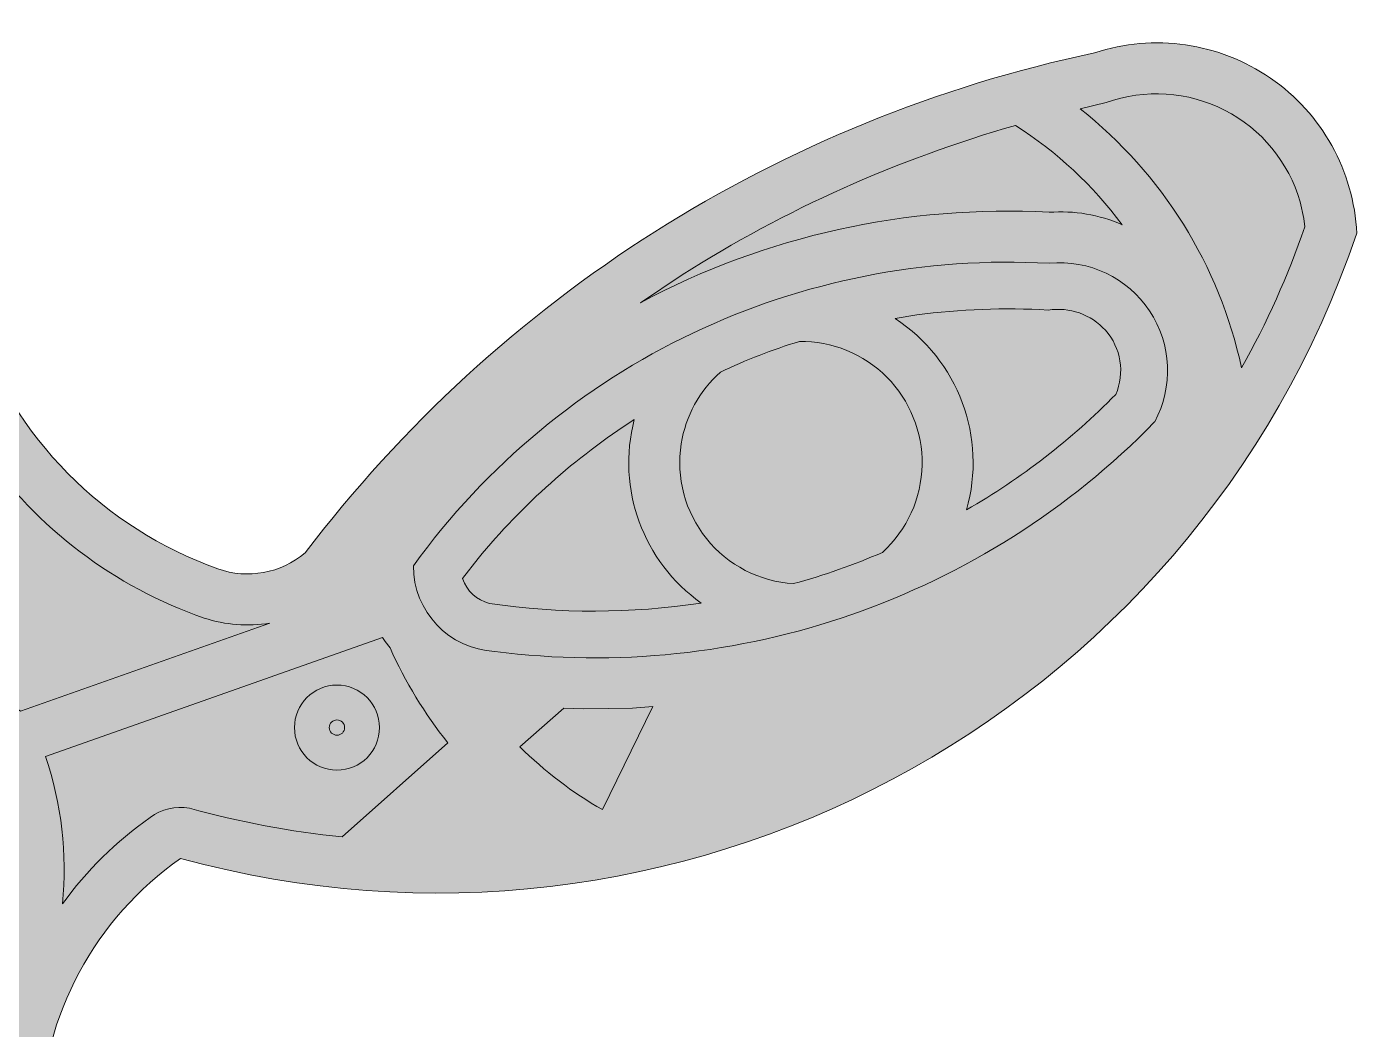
# Model space of a CAD drawing. Header units: inches. Extents: x 36 to 71.8, y 17.4 to 61.8.
# Drawn here: x 55 to 61.26, y 24.81 to 29.53 of the extents above; entities that cross this region are included whole.
import ezdxf

# ---------------------------------------------------------------- set-up
doc = ezdxf.new("R2010")
doc.units = ezdxf.units.IN
doc.header["$MEASUREMENT"] = 0
for name, color, linetype, lineweight in [('00_SOURCE_FROZEN', 7, 'CONTINUOUS', 18), ('20_ADDITIONS_CLOSED', 7, 'CONTINUOUS', 13), ('30_MATERIALS', 7, 'CONTINUOUS', 13), ('40_PLANT_SYMBOLS', 7, 'CONTINUOUS', 13)]:
    doc.layers.add(name, color=color, linetype=linetype, lineweight=lineweight)

# ---------------------------------------------------------------- blocks, each defined once
blk = doc.blocks.new('TREE_CROWN_2D')
at = {"color": 3}
for radius in [1, 0.18]:
    blk.add_circle((0, 0), radius, dxfattribs=at)

msp = doc.modelspace()

# ---------------------------------------------------------------- hatches: boundary and pattern name
at = {"layer": '30_MATERIALS', "true_color": 0xe8d8b8}
h = msp.add_hatch(color=254, dxfattribs=at)
h.dxf.hatch_style = 1
h.paths.add_polyline_path([(42.618, 25.1268), (42.6059, 25.2038), (42.6034, 25.2808), (42.6103, 25.3571), (42.6262, 25.4317), (42.651, 25.5038), (42.6844, 25.5726), (42.7263, 25.6374), (42.7764, 25.6971), (42.8334, 25.7503), (42.8958, 25.7955), (42.9628, 25.8326), (43.0335, 25.8612), (43.1071, 25.8811), (43.1829, 25.892), (43.2599, 25.8935), (43.3375, 25.8856), (43.3888, 25.8453), (43.4371, 25.8019), (43.4822, 25.7554), (43.5241, 25.706), (43.5627, 25.654), (43.5977, 25.5994), (43.629, 25.5425), (43.6566, 25.4834), (43.6904, 25.4418), (43.7272, 25.404), (43.7667, 25.3698), (43.8087, 25.3395), (43.8528, 25.3131), (43.8988, 25.2906), (43.9464, 25.2721), (43.9953, 25.2577), (44.0452, 25.2475), (44.0959, 25.2415), (44.1471, 25.2399), (44.1984, 25.2426), (44.2497, 25.2497), (44.3006, 25.2613), (44.3509, 25.2775), (44.4003, 25.2984), (45.5531, 25.8559), (46.7069, 26.4115), (47.8615, 26.9652), (49.0171, 27.517), (49.377, 27.7139), (49.7401, 27.9048), (50.1062, 28.0896), (50.4753, 28.2683), (50.8473, 28.4409), (51.2221, 28.6073), (51.5997, 28.7675), (51.9799, 28.9214), (52.1435, 28.9637), (52.308, 29.0011), (52.4733, 29.0335), (52.6393, 29.0611), (52.806, 29.0838), (52.9731, 29.1016), (53.1405, 29.1145), (53.3083, 29.1224), (53.4762, 29.1255), (53.6442, 29.1236), (53.8121, 29.1168), (53.9798, 29.1051), (54.1473, 29.0885), (54.3144, 29.0669), (54.481, 29.0404), (54.647, 29.009), (54.6796, 29.0046), (54.7104, 28.995), (54.7389, 28.9808), (54.7646, 28.9623), (54.7871, 28.94), (54.8058, 28.9142), (54.8203, 28.8854), (54.8301, 28.854), (54.7941, 28.6765), (54.7694, 28.4972), (54.756, 28.3167), (54.7539, 28.1355), (54.7915, 28.0354), (54.8345, 27.9382), (54.8827, 27.844), (54.9359, 27.753), (54.9939, 27.6654), (55.0566, 27.5813), (55.1238, 27.501), (55.1953, 27.4246), (55.2709, 27.3523), (55.3505, 27.2842), (55.4339, 27.2206), (55.5208, 27.1616), (55.6113, 27.1075), (55.7049, 27.0582), (55.8017, 27.0142), (55.9014, 26.9755), (55.9546, 26.9606), (56.0086, 26.9528), (56.0627, 26.9521), (56.1162, 26.9584), (56.1685, 26.9714), (56.2189, 26.9911), (56.2667, 27.0174), (56.3113, 27.0501), (56.4876, 27.2716), (56.6729, 27.4841), (56.8671, 27.6876), (57.0696, 27.8817), (57.2801, 28.0663), (57.4983, 28.2411), (57.7238, 28.4058), (57.9563, 28.5604), (58.1954, 28.7045), (58.4408, 28.8379), (58.6921, 28.9604), (58.949, 29.0718), (59.2111, 29.1719), (59.478, 29.2604), (59.7494, 29.3371), (60.025, 29.4018), (60.1307, 29.43), (60.2379, 29.4456), (60.3455, 29.4488), (60.4525, 29.4397), (60.5577, 29.4185), (60.6601, 29.3853), (60.7586, 29.3403), (60.8523, 29.2836), (60.9387, 29.2165), (61.0159, 29.1405), (61.0835, 29.0567), (61.141, 28.9661), (61.1877, 28.8694), (61.2232, 28.7678), (61.2469, 28.6621), (61.2584, 28.5534), (61.1809, 28.3418), (61.0939, 28.1362), (60.998, 27.9368), (60.8933, 27.7438), (60.7803, 27.5573), (60.6592, 27.3775), (60.5304, 27.2046), (60.3941, 27.0388), (60.2507, 26.8802), (60.1006, 26.7289), (59.944, 26.5852), (59.7812, 26.4493), (59.6126, 26.3212), (59.4385, 26.2012), (59.2592, 26.0894), (59.075, 25.9861), (58.8863, 25.8913), (58.6933, 25.8052), (58.4964, 25.7281), (58.2959, 25.6601), (58.0921, 25.6013), (57.8854, 25.5519), (57.676, 25.5121), (57.4643, 25.4821), (57.2506, 25.462), (57.0352, 25.4519), (56.8185, 25.4522), (56.6007, 25.4629), (56.3821, 25.4842), (56.1632, 25.5163), (55.9442, 25.5593), (55.7253, 25.6134), (55.6518, 25.5586), (55.582, 25.4998), (55.5161, 25.4374), (55.4542, 25.3716), (55.3965, 25.3024), (55.343, 25.2302), (55.2938, 25.1552), (55.2491, 25.0775), (55.2089, 24.9973), (55.1734, 24.9149), (55.1427, 24.8305), (55.1169, 24.7442), (55.0961, 24.6562), (55.0803, 24.5668), (55.0698, 24.4762), (55.0646, 24.3846), (55.0431, 24.2341), (55.0317, 24.0838), (55.0304, 23.934), (55.0389, 23.7852), (55.0571, 23.6379), (55.0847, 23.4925), (55.1218, 23.3495), (55.1679, 23.2094), (55.2231, 23.0726), (55.2872, 22.9395), (55.3599, 22.8106), (55.4411, 22.6864), (55.5307, 22.5673), (55.6285, 22.4538), (55.7342, 22.3463), (55.8478, 22.2452), (55.9679, 22.152), (56.0929, 22.0677), (56.2224, 21.9924), (56.3559, 21.9262), (56.4929, 21.869), (56.6329, 21.8211), (56.7754, 21.7825), (56.9201, 21.7533), (57.0663, 21.7335), (57.2136, 21.7233), (57.3616, 21.7226), (57.5097, 21.7317), (57.6576, 21.7506), (57.8046, 21.7793), (57.9503, 21.818), (58.0943, 21.8667), (59.0127, 22.2029), (59.931, 22.5394), (60.8492, 22.8763), (61.7673, 23.2134), (61.8107, 23.2401), (61.8499, 23.2718), (61.8847, 23.3077), (61.9147, 23.3475), (61.9396, 23.3907), (61.9591, 23.4367), (61.9729, 23.4852), (61.9806, 23.5356), (61.9389, 23.5481), (61.9013, 23.5691), (61.8691, 23.5977), (61.8435, 23.633), (61.8262, 23.673), (61.8181, 23.7153), (61.8192, 23.7584), (61.8298, 23.8007), (61.9319, 23.9673), (62.047, 24.1249), (62.1745, 24.2727), (62.3137, 24.41), (62.3499, 24.4428), (62.3885, 24.4715), (62.4292, 24.496), (62.4715, 24.5164), (62.5152, 24.5325), (62.56, 24.5444), (62.6055, 24.5521), (62.6515, 24.5556), (62.6976, 24.5548), (62.7435, 24.5498), (62.7889, 24.5405), (62.8335, 24.527), (62.8769, 24.5091), (62.9189, 24.487), (62.9591, 24.4607), (62.9973, 24.43), (63.0936, 24.3802), (63.1918, 24.3353), (63.2916, 24.2952), (63.3929, 24.2599), (63.4956, 24.2295), (63.5994, 24.204), (63.7042, 24.1834), (63.8098, 24.1677), (63.916, 24.1569), (64.0226, 24.1511), (64.1295, 24.1503), (64.2365, 24.1546), (64.3434, 24.1638), (64.4501, 24.1782), (64.5563, 24.1976), (64.6619, 24.2221), (64.697, 24.2346), (64.733, 24.2413), (64.7691, 24.2423), (64.8048, 24.2377), (64.8394, 24.2276), (64.8721, 24.2122), (64.9024, 24.1917), (64.9295, 24.1661), (64.9522, 24.1365), (64.9696, 24.1043), (64.9816, 24.0701), (64.9881, 24.0347), (64.989, 23.9988), (64.9844, 23.9629), (64.974, 23.9278), (64.9579, 23.8941), (64.8736, 23.7813), (64.7842, 23.6726), (64.69, 23.5684), (64.5911, 23.4686), (64.4876, 23.3736), (64.3798, 23.2834), (64.2679, 23.1983), (64.1519, 23.1183), (63.7314, 23.0151), (63.3103, 22.9149), (62.8884, 22.8178), (62.4658, 22.7238), (62.1136, 22.5401), (61.7591, 22.361), (61.4024, 22.1865), (61.0434, 22.0165), (60.6824, 21.8512), (60.3192, 21.6905), (59.9539, 21.5345), (59.5866, 21.3832), (59.4, 21.2992), (59.2112, 21.2207), (59.0206, 21.1476), (58.8282, 21.08), (58.6341, 21.018), (58.4384, 20.9616), (58.2413, 20.9107), (58.0428, 20.8654), (57.8432, 20.8258), (57.6424, 20.7918), (57.4407, 20.7635), (57.2382, 20.741), (57.035, 20.7241), (56.8311, 20.7131), (56.6268, 20.7078), (56.4221, 20.7083), (56.312, 20.7124), (56.2028, 20.7219), (56.0946, 20.7369), (55.9876, 20.7573), (55.8821, 20.7829), (55.7781, 20.8137), (55.6759, 20.8496), (55.5757, 20.8905), (55.4776, 20.9363), (55.3819, 20.987), (55.2888, 21.0425), (55.1983, 21.1026), (55.1108, 21.1674), (55.0263, 21.2366), (54.9452, 21.3104), (54.8675, 21.3884), (54.7939, 21.4704), (54.7248, 21.5555), (54.6603, 21.6437), (54.6005, 21.7347), (54.5455, 21.8283), (54.4953, 21.9245), (54.4501, 22.0229), (54.4098, 22.1233), (54.3745, 22.2257), (54.3444, 22.3297), (54.3194, 22.4352), (54.2997, 22.542), (54.2854, 22.65), (54.2765, 22.7588), (54.273, 22.8684), (54.2751, 22.9785), (54.3145, 23.233), (54.3619, 23.4859), (54.4172, 23.7371), (54.4805, 23.9863), (54.5516, 24.2334), (54.6305, 24.4782), (54.7171, 24.7205), (54.8115, 24.9601), (54.8653, 25.0999), (54.9044, 25.2433), (54.9286, 25.3893), (54.938, 25.5365), (54.9325, 25.684), (54.9122, 25.8305), (54.8771, 25.975), (54.827, 26.1162), (54.7272, 26.1878), (54.6337, 26.2656), (54.5466, 26.3493), (54.4662, 26.4384), (54.3927, 26.5325), (54.3261, 26.6313), (54.2668, 26.7342), (54.2149, 26.8409), (54.1705, 26.951), (54.1339, 27.064), (54.1052, 27.1796), (54.0847, 27.2973), (54.0724, 27.4167), (54.0687, 27.5374), (54.0736, 27.6589), (54.0874, 27.781), (54.0667, 27.8219), (54.0426, 27.8605), (54.0151, 27.8966), (53.9846, 27.93), (53.9511, 27.9606), (53.915, 27.988), (53.8764, 28.0121), (53.8354, 28.0327), (53.699, 28.0637), (53.5618, 28.0888), (53.424, 28.108), (53.2858, 28.1213), (53.1475, 28.1288), (53.0091, 28.1304), (52.8709, 28.1262), (52.7331, 28.1163), (52.5958, 28.1005), (52.4592, 28.079), (52.3235, 28.0517), (52.189, 28.0187), (52.0557, 27.98), (51.9238, 27.9356), (51.7937, 27.8855), (51.6653, 27.8297), (50.7249, 27.4038), (49.7865, 26.9734), (48.8502, 26.5384), (47.916, 26.0989), (46.984, 25.655), (46.0541, 25.2065), (45.1264, 24.7535), (44.2009, 24.2961), (44.0779, 24.2782), (43.9555, 24.271), (43.8342, 24.2742), (43.7147, 24.2876), (43.5974, 24.3107), (43.4829, 24.3433), (43.3719, 24.3851), (43.2648, 24.4358), (43.1622, 24.4951), (43.0647, 24.5627), (42.9729, 24.6384), (42.8872, 24.7218), (42.8084, 24.8126), (42.7368, 24.9106), (42.6732, 25.0154)])
h.paths.add_polyline_path([(59.8122, 28.4123), (59.5927, 28.4179), (59.3748, 28.4096), (59.1591, 28.3877), (58.9463, 28.3524), (58.7368, 28.3041), (58.5313, 28.2431), (58.3304, 28.1695), (58.1345, 28.0837), (57.9444, 27.986), (57.7605, 27.8766), (57.5834, 27.7557), (57.4138, 27.6237), (57.2521, 27.4809), (57.099, 27.3274), (56.955, 27.1637), (56.8207, 26.9899), (56.8282, 26.9113), (56.8501, 26.8378), (56.885, 26.7708), (56.9313, 26.7119), (56.9878, 26.6625), (57.0529, 26.6243), (57.1252, 26.5987), (57.2033, 26.5871), (57.4183, 26.5657), (57.6328, 26.557), (57.8465, 26.5607), (58.0587, 26.5768), (58.2689, 26.605), (58.4767, 26.6452), (58.6815, 26.6972), (58.8828, 26.7608), (59.0801, 26.8358), (59.273, 26.9221), (59.4609, 27.0195), (59.6433, 27.1278), (59.8196, 27.2469), (59.9895, 27.3765), (60.1524, 27.5164), (60.3077, 27.6666), (60.3365, 27.73), (60.3561, 27.7958), (60.3667, 27.863), (60.3681, 27.9307), (60.3605, 27.9981), (60.3439, 28.0641), (60.3183, 28.1278), (60.2839, 28.1882), (60.2415, 28.2434), (60.1927, 28.2917), (60.1383, 28.3326), (60.0791, 28.3657), (60.0161, 28.3906), (59.9501, 28.4069), (59.8818, 28.4143)], flags=0)
at = {"layer": '30_MATERIALS', "true_color": 0xb6c890}
h = msp.add_hatch(color=9, dxfattribs=at)
h.dxf.hatch_style = 1
h.paths.add_polyline_path([(60.0798, 29.1681), (60.1143, 29.1795), (60.1491, 29.189), (60.1842, 29.1967), (60.2196, 29.2026), (60.2551, 29.2067), (60.2908, 29.2089), (60.3264, 29.2094), (60.362, 29.208), (60.3975, 29.2048), (60.4329, 29.1998), (60.4679, 29.193), (60.5026, 29.1845), (60.537, 29.1741), (60.5708, 29.162), (60.6042, 29.1481), (60.6369, 29.1324), (60.6688, 29.1151), (60.6996, 29.0962), (60.7292, 29.0758), (60.7577, 29.0541), (60.785, 29.0309), (60.811, 29.0065), (60.8357, 28.9808), (60.8591, 28.9539), (60.8811, 28.9258), (60.9016, 28.8966), (60.9206, 28.8664), (60.9382, 28.8353), (60.9541, 28.8031), (60.9684, 28.7701), (60.9811, 28.7363), (60.9921, 28.7017), (61.0097, 28.623), (61.0139, 28.5836), (60.9833, 28.4979), (60.9508, 28.4129), (60.9164, 28.3288), (60.8801, 28.2454), (60.8419, 28.1629), (60.8019, 28.0812), (60.76, 28.0005), (60.7162, 27.9207), (60.6949, 28.0105), (60.6697, 28.099), (60.6408, 28.186), (60.6083, 28.2715), (60.5721, 28.3554), (60.5325, 28.4376), (60.4893, 28.5179), (60.4428, 28.5962), (60.393, 28.6725), (60.3399, 28.7466), (60.2836, 28.8184), (60.2242, 28.8878), (60.1617, 28.9547), (60.0963, 29.0189), (60.0279, 29.0805), (59.9567, 29.1392)])
h = msp.add_hatch(color=9, dxfattribs=at)
h.dxf.hatch_style = 1
h.paths.add_polyline_path([(58.0848, 28.3576), (58.1764, 28.4146), (58.269, 28.47), (58.3626, 28.5236), (58.4571, 28.5756), (58.5525, 28.6258), (58.6487, 28.6742), (58.7458, 28.7209), (58.8437, 28.7659), (58.9424, 28.809), (59.0418, 28.8504), (59.1421, 28.89), (59.243, 28.9278), (59.3446, 28.9637), (59.4469, 28.9979), (59.5499, 29.0301), (59.6535, 29.0606), (59.7251, 29.0127), (59.7944, 28.9616), (59.8611, 28.9074), (59.9253, 28.8503), (59.9868, 28.7903), (60.0455, 28.7276), (60.1013, 28.6621), (60.1542, 28.5941), (60.1134, 28.6104), (60.0718, 28.6242), (60.0294, 28.6354), (59.9866, 28.6441), (59.9433, 28.6501), (59.8996, 28.6535), (59.8558, 28.6543), (59.8118, 28.6524), (59.6866, 28.6571), (59.5616, 28.6575), (59.4369, 28.6537), (59.3125, 28.6456), (59.1887, 28.6333), (59.0654, 28.6169), (58.9428, 28.5962), (58.821, 28.5715), (58.7002, 28.5426), (58.5803, 28.5096), (58.4616, 28.4726), (58.3441, 28.4315), (58.2279, 28.3864), (58.1132, 28.3373), (58, 28.2842), (57.8885, 28.2271)])
at = {"layer": '30_MATERIALS', "true_color": 0xe8d8b8}
h = msp.add_hatch(color=254, dxfattribs=at)
h.dxf.hatch_style = 1
h.paths.add_polyline_path([(56.8207, 26.9899), (56.955, 27.1637), (57.099, 27.3274), (57.2521, 27.4809), (57.4138, 27.6237), (57.5834, 27.7557), (57.7605, 27.8766), (57.9444, 27.986), (58.1345, 28.0837), (58.3304, 28.1695), (58.5313, 28.2431), (58.7368, 28.3041), (58.9463, 28.3524), (59.1591, 28.3877), (59.3748, 28.4096), (59.5927, 28.4179), (59.8122, 28.4123), (59.8818, 28.4143), (59.9501, 28.4069), (60.0161, 28.3906), (60.0791, 28.3657), (60.1383, 28.3326), (60.1927, 28.2917), (60.2415, 28.2434), (60.2839, 28.1882), (60.3183, 28.1278), (60.3439, 28.0641), (60.3605, 27.9981), (60.3681, 27.9307), (60.3667, 27.863), (60.3561, 27.7958), (60.3365, 27.73), (60.3077, 27.6666), (60.1524, 27.5164), (59.9895, 27.3765), (59.8196, 27.2469), (59.6433, 27.1278), (59.4609, 27.0195), (59.273, 26.9221), (59.0801, 26.8358), (58.8828, 26.7608), (58.6815, 26.6972), (58.4767, 26.6452), (58.2689, 26.605), (58.0587, 26.5768), (57.8465, 26.5607), (57.6328, 26.557), (57.4183, 26.5657), (57.2033, 26.5871), (57.1252, 26.5987), (57.0529, 26.6243), (56.9878, 26.6625), (56.9313, 26.7119), (56.885, 26.7708), (56.8501, 26.8378), (56.8282, 26.9113)])
at = {"layer": '30_MATERIALS', "true_color": 0xb6c890}
h = msp.add_hatch(color=9, dxfattribs=at)
h.dxf.hatch_style = 1
h.paths.add_polyline_path([(59.1882, 28.1695), (59.2652, 28.1788), (59.3423, 28.1862), (59.4195, 28.1919), (59.4969, 28.1957), (59.5743, 28.1976), (59.6518, 28.1977), (59.7293, 28.196), (59.8067, 28.1924), (59.8442, 28.1959), (59.8814, 28.1947), (59.9179, 28.189), (59.9534, 28.1789), (59.9873, 28.1646), (60.0194, 28.1461), (60.0491, 28.1237), (60.0762, 28.0975), (60.1012, 28.065), (60.1209, 28.0298), (60.1354, 27.9925), (60.1445, 27.9537), (60.148, 27.914), (60.146, 27.8741), (60.1383, 27.8344), (60.1247, 27.7957), (60.0453, 27.7177), (59.9633, 27.6424), (59.8788, 27.5699), (59.792, 27.5004), (59.7029, 27.4339), (59.6116, 27.3704), (59.5181, 27.3099), (59.4226, 27.2526), (59.4381, 27.3168), (59.4483, 27.3813), (59.4532, 27.4457), (59.453, 27.5099), (59.4477, 27.5735), (59.4375, 27.6361), (59.4224, 27.6977), (59.4026, 27.7578), (59.3782, 27.8162), (59.3493, 27.8726), (59.316, 27.9266), (59.2784, 27.9781), (59.2366, 28.0268), (59.1907, 28.0723), (59.1408, 28.1144), (59.087, 28.1527)])
at = {"layer": '30_MATERIALS', "true_color": 0x6fbec8}
h = msp.add_hatch(color=133, dxfattribs=at)
h.dxf.hatch_style = 1
h.paths.add_polyline_path([(59.2136, 27.4649), (59.2095, 27.4064), (59.1996, 27.3492), (59.184, 27.2934), (59.1629, 27.2397), (59.1365, 27.1884), (59.1049, 27.1399), (59.0684, 27.0947), (59.0271, 27.0531), (58.9247, 27.0107), (58.8209, 26.9721), (58.7158, 26.9371), (58.6095, 26.9059), (58.5499, 26.9126), (58.4919, 26.9255), (58.4357, 26.9442), (58.382, 26.9685), (58.331, 26.9982), (58.2833, 27.0332), (58.2393, 27.0731), (58.1993, 27.1178), (58.1643, 27.1665), (58.1348, 27.2181), (58.1109, 27.2722), (58.0928, 27.3284), (58.0806, 27.3861), (58.0744, 27.4449), (58.0744, 27.5044), (58.0807, 27.564), (58.0905, 27.6122), (58.1043, 27.6592), (58.122, 27.7046), (58.1435, 27.7482), (58.1686, 27.7899), (58.1973, 27.8293), (58.2293, 27.8663), (58.2646, 27.9005), (58.3555, 27.9418), (58.4478, 27.9796), (58.5415, 28.0139), (58.6364, 28.0448), (58.6939, 28.0426), (58.7504, 28.0348), (58.8056, 28.0214), (58.8591, 28.0026), (58.9104, 27.9786), (58.9592, 27.9496), (59.0051, 27.9156), (59.0477, 27.877), (59.0861, 27.8342), (59.1198, 27.7882), (59.1487, 27.7392), (59.1724, 27.6878), (59.1909, 27.6342), (59.2041, 27.579), (59.2117, 27.5224)])
at = {"layer": '30_MATERIALS', "true_color": 0xb6c890}
h = msp.add_hatch(color=9, dxfattribs=at)
h.dxf.hatch_style = 1
h.paths.add_polyline_path([(57.1248, 27.0236), (57.2052, 27.1175), (57.2891, 27.2082), (57.3763, 27.2954), (57.4668, 27.3792), (57.5605, 27.4594), (57.6572, 27.536), (57.7569, 27.6088), (57.8595, 27.6778), (57.8462, 27.6166), (57.8376, 27.5553), (57.8339, 27.494), (57.8347, 27.433), (57.8401, 27.3725), (57.85, 27.3129), (57.8643, 27.2543), (57.8828, 27.197), (57.9056, 27.1413), (57.9324, 27.0873), (57.9633, 27.0353), (57.9981, 26.9856), (58.0367, 26.9384), (58.0791, 26.894), (58.1252, 26.8526), (58.1748, 26.8144), (58.0507, 26.798), (57.9263, 26.7862), (57.8016, 26.7791), (57.6767, 26.7766), (57.5519, 26.7788), (57.4271, 26.7856), (57.3026, 26.7971), (57.1785, 26.8132), (57.1569, 26.82), (57.1365, 26.8294), (57.1176, 26.8412), (57.1004, 26.8552), (57.0851, 26.8712), (57.0718, 26.8891), (57.0608, 26.9087), (57.0523, 26.9297)])
h = msp.add_hatch(color=9, dxfattribs=at)
h.dxf.hatch_style = 1
h.paths.add_polyline_path([(54.7938, 27.5329), (54.843, 27.4652), (54.8947, 27.3998), (54.9488, 27.3366), (55.0053, 27.2757), (55.064, 27.2171), (55.1248, 27.1609), (55.1878, 27.1072), (55.2528, 27.056), (55.3198, 27.0074), (55.3886, 26.9615), (55.4592, 26.9182), (55.5316, 26.8777), (55.6056, 26.84), (55.6811, 26.8052), (55.7582, 26.7733), (55.8366, 26.7443), (55.8743, 26.7332), (55.9124, 26.7244), (55.9509, 26.7179), (55.9897, 26.7137), (56.0286, 26.7118), (56.0677, 26.7123), (56.1067, 26.7151), (56.1456, 26.7202), (54.9732, 26.3064), (54.9062, 26.3528), (54.8421, 26.4028), (54.7808, 26.4561), (54.7227, 26.5127), (54.6678, 26.5725), (54.6163, 26.6352), (54.5682, 26.7008), (54.5237, 26.7691), (54.5081, 26.8669), (54.4949, 26.965), (54.484, 27.0633), (54.4754, 27.1619), (54.4692, 27.2606), (54.4653, 27.3595), (54.4637, 27.4585), (54.4645, 27.5575), (54.7879, 27.5418)])
h = msp.add_hatch(color=9, dxfattribs=at)
h.dxf.hatch_style = 1
h.paths.add_polyline_path([(56.676, 26.653), (56.6875, 26.6344), (56.7108, 26.604), (56.7387, 26.5446), (56.7683, 26.4862), (56.7997, 26.4287), (56.8329, 26.3723), (56.8679, 26.3169), (56.9045, 26.2626), (56.9428, 26.2094), (56.9827, 26.1574), (56.4859, 25.7152), (56.3949, 25.7254), (56.3041, 25.7374), (56.2137, 25.7514), (56.1236, 25.7673), (56.0338, 25.785), (55.9445, 25.8047), (55.8555, 25.8263), (55.767, 25.8498), (55.7426, 25.8528), (55.7181, 25.8533), (55.6938, 25.8514), (55.6699, 25.847), (55.6466, 25.8402), (55.624, 25.831), (55.6024, 25.8196), (55.5819, 25.8058), (55.5233, 25.7627), (55.4665, 25.7173), (55.4118, 25.6696), (55.3591, 25.6197), (55.3084, 25.5677), (55.2599, 25.5136), (55.2137, 25.4575), (55.1697, 25.3995), (55.1762, 25.4874), (55.1779, 25.5754), (55.1749, 25.6631), (55.1672, 25.7506), (55.1548, 25.8375), (55.1378, 25.9236), (55.1161, 26.0089), (55.0899, 26.093)])
h = msp.add_hatch(color=9, dxfattribs=at)
h.dxf.hatch_style = 1
h.paths.add_polyline_path([(57.6231, 26.3172), (57.8507, 26.3208), (57.9478, 26.3277), (57.7102, 25.843), (57.6576, 25.8742), (57.6061, 25.9071), (57.5557, 25.9417), (57.5064, 25.9778), (57.4584, 26.0156), (57.4116, 26.0549), (57.3661, 26.0957), (57.3219, 26.138), (57.5277, 26.3211)])

# ---------------------------------------------------------------- linework, layer by layer
at = {"layer": '00_SOURCE_FROZEN'}
msp.add_lwpolyline([(53.6498, 30.945, -0.14301), (60.2429, 31.6303, -0.286424), (65.3601, 28.4306), (66.4807, 23.8898, -0.272091), (64.8996, 18.9541), (63.6613, 17.5325)], format="xyb", dxfattribs=at)
for centre, radius, start, end in [((60.3196, 28.5093), 0.9398, 2.68038, 108.27044), ((61.3262, 23.2388), 6.2989, 101.92207, 142.76509), ((56.9304, 30.0221), 4.5704, 254.71193, 341.25566), ((59.6156, 24.9689), 3.449, 86.73195, 144.12996), ((59.8615, 27.9076), 0.5071, 331.6282, 95.5732), ((56.5327, 28.7475), 1.8811, 198.98495, 250.39038), ((57.6748, 30.2346), 3.6778, 262.63306, 315.71477), ((56.041, 27.3717), 0.4201, 250.59172, 310.05072), ((57.2231, 26.989), 0.4024, 179.87822, 267.1812), ((56.6158, 24.3426), 1.5518, 125.01823, 178.44897)]:
    msp.add_arc(centre, radius, start, end, dxfattribs=at)
at = {"layer": '20_ADDITIONS_CLOSED'}
for points in [[(60.0798, 29.1681, -0.432987), (60.9921, 28.7017), (61.0097, 28.623), (61.0139, 28.5836, -0.045294), (60.7162, 27.9207, 0.17452), (59.9567, 29.1392)], [(58.0848, 28.3576, -0.072395), (59.6535, 29.0606, -0.091858), (60.1542, 28.5941, 0.121732), (59.8118, 28.6524, 0.136956), (57.8885, 28.2271)], [(59.1882, 28.1695, -0.047616), (59.8067, 28.1924, -0.251873), (60.0762, 28.0975, -0.291773), (60.1247, 27.7957, -0.067679), (59.4226, 27.2526, 0.328481), (59.087, 28.1527)], [(59.2136, 27.4649, -0.206807), (59.0271, 27.0531, -0.03561), (58.6095, 26.9059, -0.44298), (58.0807, 27.564, -0.17331), (58.2646, 27.9005, -0.037101), (58.6364, 28.0448, -0.423114)], [(57.1248, 27.0236, -0.077504), (57.8595, 27.6778, 0.311215), (58.1748, 26.8144, -0.074612), (57.1785, 26.8132, -0.257477), (57.0523, 26.9297)], [(54.7938, 27.5329, 0.158365), (55.8366, 26.7443, 0.12049), (56.1456, 26.7202), (54.9732, 26.3064, -0.111213), (54.5237, 26.7691, -0.047508), (54.4645, 27.5575), (54.7879, 27.5418)], [(56.676, 26.653), (56.6875, 26.6344), (56.7108, 26.604, 0.062016), (56.9827, 26.1574), (56.4859, 25.7152, -0.042455), (55.767, 25.8498, 0.206697), (55.5819, 25.8058, 0.082424), (55.1697, 25.3995, 0.107764), (55.0899, 26.093)], [(57.6231, 26.3172), (57.8507, 26.3208), (57.9478, 26.3277), (57.7102, 25.843, -0.065257), (57.3219, 26.138), (57.5277, 26.3211)]]:
    msp.add_lwpolyline(points, format="xyb", close=True, dxfattribs=at)

# ---------------------------------------------------------------- block references
at = {"layer": '40_PLANT_SYMBOLS', "xscale": 0.2, "yscale": 0.2}
msp.add_blockref('TREE_CROWN_2D', (56.4613, 26.2289), dxfattribs=at)

doc.saveas('drawing.dxf')
